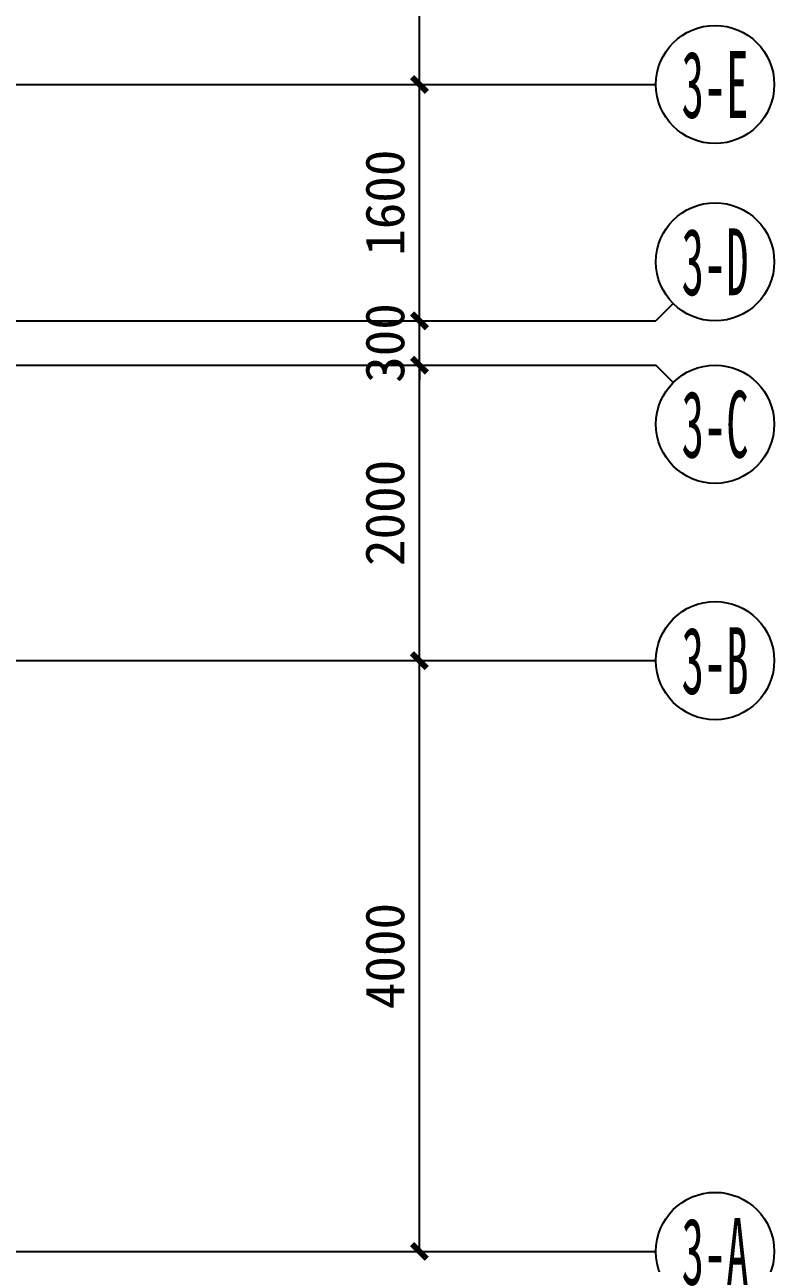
# Model space of a CAD drawing. Extents: x -3200779283 to -8106663, y 659664 to 1123462.
# Drawn here: x -8128681 to -8123612, y 841645 to 850029 of the extents above; entities that cross this region are included whole.
import ezdxf
from ezdxf.enums import TextEntityAlignment as Align

# ---------------------------------------------------------------- set-up
doc = ezdxf.new("R2010")
doc.units = 0
doc.header["$LTSCALE"] = 1000
doc.header["$MEASUREMENT"] = 0
doc.linetypes.add('3#-轴线$0$DOTE', pattern=[2.42, 2, -0.2, 0.02, -0.2])
doc.linetypes.add('DASH', pattern=[0.35, 0.25, -0.1])
doc.layers.get('Defpoints').update_dxf_attribs({"color": 30, "linetype": 'DASH'})
for name, color, linetype in [('3#-轴线$0$3#-轴号$0$A-ANNO-AXIS-CIRC', 3, 'Continuous'), ('3#-轴线$0$3#-轴号$0$A-ANNO-AXIS-TEXT', 7, 'Continuous'), ('3#-轴线$0$3#-轴号$0$A-ANNO-DIMS', 3, 'Continuous'), ('3#-轴线$0$A-ANNO-DOTE', 10, '3#-轴线$0$DOTE'), ('3#-轴线$0$AXIS_TEXT', 7, 'Continuous')]:
    doc.layers.add(name, color=color, linetype=linetype)
doc.styles.add('3#-轴线$0$3#-轴号$0$_TCH_AXIS', font='')
doc.styles.add('3#-轴线$0$3#-轴号$0$_TCH_DIM_T3', font='')
doc.styles.add('3#-轴线$0$COMPLEX', font='COMPLEX')
doc.styles.get('3#-轴线$0$3#-轴号$0$_TCH_AXIS').set_extended_font_data('SimSun')
doc.styles.get('3#-轴线$0$3#-轴号$0$_TCH_DIM_T3').set_extended_font_data('SimSun')
doc.dimstyles.new('3#-轴线$0$3#-轴号$0$_TCH_ARCH&&100', dxfattribs={"dimtxt": 264.345992, "dimasz": 100, "dimexe": 250, "dimexo": 300, "dimgap": 100, "dimtad": 1, "dimdec": 0, "dimzin": 0, "dimdsep": 46, "dimtxsty": '3#-轴线$0$3#-轴号$0$_TCH_DIM_T3', "dimblk": '3#-轴线$0$3#-轴号$0$_ArchTick', "dimcen": 0.09, "dimclrt": 7, "dimazin": 2, "dimtfac": 1, "dimtdec": 0, "dimtix": 1, "dimtmove": 2, "dimatfit": 3, "dimfxl": 100, "dimtolj": 1, "dimtzin": 0, "dimarcsym": 0})

# ---------------------------------------------------------------- blocks, each defined once
blk = doc.blocks.new('3#-轴线$0$_AXISO')
blk.add_circle((0, 0), 0.5)
at = {"layer": '3#-轴线$0$AXIS_TEXT', "style": '3#-轴线$0$COMPLEX', "width": 1.041667}
blk.add_attdef('A', text='', height=0.56, dxfattribs=at).set_placement((-0.25, -0.28), (0.25, -0.28), align=Align.FIT)
blk = doc.blocks.new('3#-轴线$0$3#-轴号$0$_ArchTick')
at = {"color": 0, "linetype": 'ByBlock', "const_width": 0.4}
blk.add_lwpolyline([(-0.5, -0.5), (0.5, 0.5)], dxfattribs=at)
blk = doc.blocks.new('*D389')
at = {"layer": '3#-轴线$0$3#-轴号$0$A-ANNO-DIMS', "color": 0, "lineweight": -2, "transparency": 16777216}
for p, q in [((44188, -7100), (44938, -7100)), ((44688, -11100), (44688, -7100)), ((44188, -11100), (44938, -11100))]:
    blk.add_line(p, q, dxfattribs=at)
at = {"layer": 'Defpoints', "color": 0, "transparency": 16777216}
for p in [(43888, -7100), (44688, -7100), (43888, -11100)]:
    blk.add_point(p, dxfattribs=at)
at = {"layer": '3#-轴线$0$3#-轴号$0$A-ANNO-DIMS', "color": 0, "lineweight": -2, "transparency": 16777216, "xscale": 100, "yscale": 100, "zscale": 100}
for p, rotation in [((44688, -7100), 90), ((44688, -11100), 270)]:
    blk.add_blockref('3#-轴线$0$3#-轴号$0$_ArchTick', p, dxfattribs=dict(at, rotation=rotation))
at = {"layer": '3#-轴线$0$3#-轴号$0$A-ANNO-DIMS', "color": 7, "transparency": 16777216, "insert": (44455.8, -9100), "char_height": 264.35, "attachment_point": 5, "rotation": 90, "style": '3#-轴线$0$3#-轴号$0$_TCH_DIM_T3'}
blk.add_mtext('\\A1;4000', dxfattribs=at)
blk = doc.blocks.new('*D390')
at = {"layer": '3#-轴线$0$3#-轴号$0$A-ANNO-DIMS', "color": 0, "lineweight": -2, "transparency": 16777216}
for p, q in [((44188, -5100), (44938, -5100)), ((44688, -7100), (44688, -5100)), ((44188, -7100), (44938, -7100))]:
    blk.add_line(p, q, dxfattribs=at)
at = {"layer": 'Defpoints', "color": 0, "transparency": 16777216}
for p in [(43888, -5100), (44688, -5100), (43888, -7100)]:
    blk.add_point(p, dxfattribs=at)
at = {"layer": '3#-轴线$0$3#-轴号$0$A-ANNO-DIMS', "color": 0, "lineweight": -2, "transparency": 16777216, "xscale": 100, "yscale": 100, "zscale": 100}
for p, rotation in [((44688, -5100), 90), ((44688, -7100), 270)]:
    blk.add_blockref('3#-轴线$0$3#-轴号$0$_ArchTick', p, dxfattribs=dict(at, rotation=rotation))
at = {"layer": '3#-轴线$0$3#-轴号$0$A-ANNO-DIMS', "color": 7, "transparency": 16777216, "insert": (44455.8, -6100), "char_height": 264.35, "attachment_point": 5, "rotation": 90, "style": '3#-轴线$0$3#-轴号$0$_TCH_DIM_T3'}
blk.add_mtext('\\A1;2000', dxfattribs=at)
blk = doc.blocks.new('*D391')
at = {"layer": '3#-轴线$0$3#-轴号$0$A-ANNO-DIMS', "color": 0, "lineweight": -2, "transparency": 16777216}
for p, q in [((44688, -4800), (44688, -4700)), ((44188, -4800), (44938, -4800)), ((44688, -5100), (44688, -4800)), ((44188, -5100), (44938, -5100)), ((44688, -5100), (44688, -5200))]:
    blk.add_line(p, q, dxfattribs=at)
at = {"layer": 'Defpoints', "color": 0, "transparency": 16777216}
for p in [(43888, -4800), (44688, -4800), (43888, -5100)]:
    blk.add_point(p, dxfattribs=at)
at = {"layer": '3#-轴线$0$3#-轴号$0$A-ANNO-DIMS', "color": 0, "lineweight": -2, "transparency": 16777216, "xscale": 100, "yscale": 100, "zscale": 100}
for p, rotation in [((44688, -4800), 270), ((44688, -5100), 90)]:
    blk.add_blockref('3#-轴线$0$3#-轴号$0$_ArchTick', p, dxfattribs=dict(at, rotation=rotation))
at = {"layer": '3#-轴线$0$3#-轴号$0$A-ANNO-DIMS', "color": 7, "transparency": 16777216, "insert": (44455.8, -4950), "char_height": 264.35, "attachment_point": 5, "rotation": 90, "style": '3#-轴线$0$3#-轴号$0$_TCH_DIM_T3'}
blk.add_mtext('\\A1;300', dxfattribs=at)
blk = doc.blocks.new('*D392')
at = {"layer": '3#-轴线$0$3#-轴号$0$A-ANNO-DIMS', "color": 0, "lineweight": -2, "transparency": 16777216}
for p, q in [((44188, -3200), (44938, -3200)), ((44688, -4800), (44688, -3200)), ((44188, -4800), (44938, -4800))]:
    blk.add_line(p, q, dxfattribs=at)
at = {"layer": 'Defpoints', "color": 0, "transparency": 16777216}
for p in [(43888, -3200), (44688, -3200), (43888, -4800)]:
    blk.add_point(p, dxfattribs=at)
at = {"layer": '3#-轴线$0$3#-轴号$0$A-ANNO-DIMS', "color": 0, "lineweight": -2, "transparency": 16777216, "xscale": 100, "yscale": 100, "zscale": 100}
for p, rotation in [((44688, -3200), 90), ((44688, -4800), 270)]:
    blk.add_blockref('3#-轴线$0$3#-轴号$0$_ArchTick', p, dxfattribs=dict(at, rotation=rotation))
at = {"layer": '3#-轴线$0$3#-轴号$0$A-ANNO-DIMS', "color": 7, "transparency": 16777216, "insert": (44455.8, -4000), "char_height": 264.35, "attachment_point": 5, "rotation": 90, "style": '3#-轴线$0$3#-轴号$0$_TCH_DIM_T3'}
blk.add_mtext('\\A1;1600', dxfattribs=at)
blk = doc.blocks.new('*D393')
at = {"layer": '3#-轴线$0$3#-轴号$0$A-ANNO-DIMS', "color": 0, "lineweight": -2, "transparency": 16777216}
for p, q in [((44188, 0), (44938, 0)), ((44688, -3200), (44688, 0)), ((44188, -3200), (44938, -3200))]:
    blk.add_line(p, q, dxfattribs=at)
at = {"layer": 'Defpoints', "color": 0, "transparency": 16777216}
for p in [(43888, 0), (44688, 0), (43888, -3200)]:
    blk.add_point(p, dxfattribs=at)
at = {"layer": '3#-轴线$0$3#-轴号$0$A-ANNO-DIMS', "color": 0, "lineweight": -2, "transparency": 16777216, "xscale": 100, "yscale": 100, "zscale": 100}
for p, rotation in [((44688, 0), 90), ((44688, -3200), 270)]:
    blk.add_blockref('3#-轴线$0$3#-轴号$0$_ArchTick', p, dxfattribs=dict(at, rotation=rotation))
at = {"layer": '3#-轴线$0$3#-轴号$0$A-ANNO-DIMS', "color": 7, "transparency": 16777216, "insert": (44455.8, -1600), "char_height": 264.35, "attachment_point": 5, "rotation": 90, "style": '3#-轴线$0$3#-轴号$0$_TCH_DIM_T3'}
blk.add_mtext('\\A1;3200', dxfattribs=at)
blk = doc.blocks.new('3#-轴线$0$3#-轴号')
at = {"layer": '3#-轴线$0$3#-轴号$0$A-ANNO-AXIS-CIRC'}
for p, q in [((42288, -3200), (46288, -3200)), ((46405.1, -4682.8), (46288, -4800)), ((42288, -4800), (46288, -4800)), ((42288, -5100), (46288, -5100)), ((46405.1, -5217.2), (46288, -5100)), ((42288, -7100), (46288, -7100)), ((42288, -11100), (46288, -11100))]:
    blk.add_line(p, q, dxfattribs=at)
ref = blk.add_blockref('3#-轴线$0$_AXISO', (46688, -3200), dxfattribs=dict(at, xscale=800, yscale=800, zscale=800))
ref.add_attrib('A', '3-E', dxfattribs={"layer": '3#-轴线$0$3#-轴号$0$A-ANNO-AXIS-TEXT', "height": 452.55, "style": '3#-轴线$0$3#-轴号$0$_TCH_AXIS', "width": 0.466146}).set_placement((46461.7, -3426.3), (46914.3, -3426.3), align=Align.FIT)
ref = blk.add_blockref('3#-轴线$0$_AXISO', (46688, -4400), dxfattribs=dict(at, xscale=800, yscale=800, zscale=800))
ref.add_attrib('A', '3-D', dxfattribs={"layer": '3#-轴线$0$3#-轴号$0$A-ANNO-AXIS-TEXT', "height": 452.55, "style": '3#-轴线$0$3#-轴号$0$_TCH_AXIS', "width": 0.466146}).set_placement((46461.7, -4626.3), (46914.3, -4626.3), align=Align.FIT)
ref = blk.add_blockref('3#-轴线$0$_AXISO', (46688, -5500), dxfattribs=dict(at, xscale=800, yscale=800, zscale=800))
ref.add_attrib('A', '3-C', dxfattribs={"layer": '3#-轴线$0$3#-轴号$0$A-ANNO-AXIS-TEXT', "height": 452.55, "style": '3#-轴线$0$3#-轴号$0$_TCH_AXIS', "width": 0.466146}).set_placement((46461.7, -5726.3), (46914.3, -5726.3), align=Align.FIT)
ref = blk.add_blockref('3#-轴线$0$_AXISO', (46688, -7100), dxfattribs=dict(at, xscale=800, yscale=800, zscale=800))
ref.add_attrib('A', '3-B', dxfattribs={"layer": '3#-轴线$0$3#-轴号$0$A-ANNO-AXIS-TEXT', "height": 452.55, "style": '3#-轴线$0$3#-轴号$0$_TCH_AXIS', "width": 0.466146}).set_placement((46461.7, -7326.3), (46914.3, -7326.3), align=Align.FIT)
ref = blk.add_blockref('3#-轴线$0$_AXISO', (46688, -11100), dxfattribs=dict(at, xscale=800, yscale=800, zscale=800))
ref.add_attrib('A', '3-A', dxfattribs={"layer": '3#-轴线$0$3#-轴号$0$A-ANNO-AXIS-TEXT', "height": 452.55, "style": '3#-轴线$0$3#-轴号$0$_TCH_AXIS', "width": 0.466146}).set_placement((46461.7, -11326.3), (46914.3, -11326.3), align=Align.FIT)
at = {"layer": '3#-轴线$0$3#-轴号$0$A-ANNO-DIMS'}
for p1, p2, picture, middle in [((43888, -3200), (43888, 0), '*D393', (44455.8, -1600)), ((43888, -4800), (43888, -3200), '*D392', (44455.8, -4000)), ((43888, -5100), (43888, -4800), '*D391', (44455.8, -4950)), ((43888, -7100), (43888, -5100), '*D390', (44455.8, -6100)), ((43888, -11100), (43888, -7100), '*D389', (44455.8, -9100))]:
    dim = blk.add_aligned_dim(p1=p1, p2=p2, distance=-800, dimstyle='3#-轴线$0$3#-轴号$0$_TCH_ARCH&&100', dxfattribs=at)
    dim.commit()
    dim.dimension.update_dxf_attribs({"geometry": picture, "text_midpoint": middle})
blk = doc.blocks.new('3#-轴线')
at = {"layer": '3#-轴线$0$A-ANNO-DOTE'}
for points in [[(-3000, -3200), (44800, -3200)], [(-3000, -4800), (44800, -4800)], [(-3000, -5100), (44800, -5100)], [(-3000, -7100), (44800, -7100)], [(-3000, -11100), (44800, -11100)]]:
    blk.add_lwpolyline(points, dxfattribs=at)
blk.add_blockref('3#-轴线$0$3#-轴号', (0, 0))

msp = doc.modelspace()

# ---------------------------------------------------------------- block references
msp.add_blockref('3#-轴线', (-8170700.4, 852824.6))

doc.saveas('drawing.dxf')
